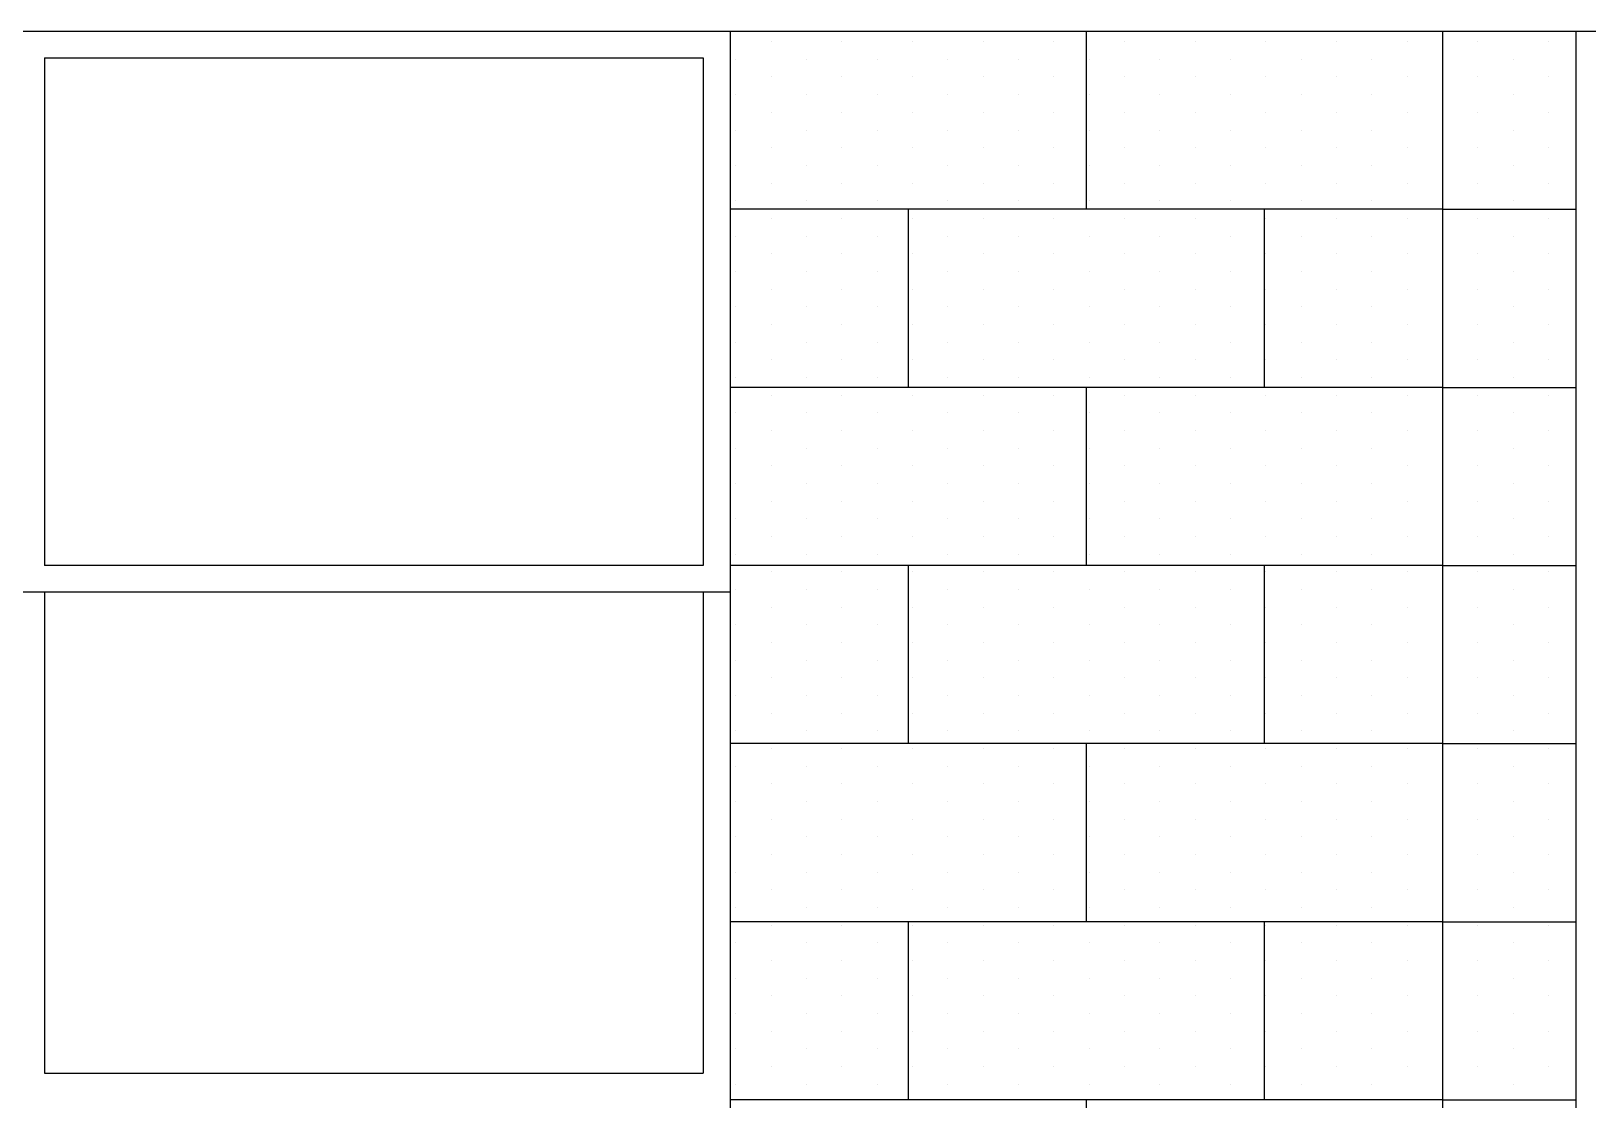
# Paper-space layout 'A000' of a CAD drawing. Header units: millimetres. Extents: x 0 to 841, y 0 to 594.
# Drawn here: x 588.6 to 623.56, y 110.9 to 134.9 of the extents above; entities that cross this region are included whole.
import ezdxf

# ---------------------------------------------------------------- set-up
doc = ezdxf.new("R2010")
doc.units = ezdxf.units.MM
doc.header["$MEASUREMENT"] = 0
doc.layers.add('A-ELEV-MBE1', color=7, linetype='Continuous', lineweight=25)
doc.layers.add('A-ELEV-PATT', color=8, linetype='Continuous', lineweight=13)

psp = doc.layouts.new('A000')

# ---------------------------------------------------------------- linework, layer by layer
at = {"layer": 'A-ELEV-MBE1'}
for p, q in [((556.293, 134.896), (664.293, 134.896)), ((604.293, 134.896), (604.293, 110.896)), ((612.293, 134.896), (612.293, 130.896)), ((620.293, 134.896), (620.293, 90.896)), ((623.293, 134.896), (623.293, 90.896)), ((588.893, 134.296), (603.693, 134.296)), ((588.893, 134.296), (588.893, 122.896)), ((603.693, 134.296), (603.693, 122.896)), ((620.293, 130.896), (604.293, 130.896)), ((608.293, 130.896), (608.293, 126.896)), ((616.293, 130.896), (616.293, 126.896)), ((620.293, 130.896), (623.293, 130.896)), ((620.293, 126.896), (604.293, 126.896)), ((612.293, 126.896), (612.293, 122.896)), ((620.293, 126.896), (623.293, 126.896)), ((603.693, 122.896), (588.893, 122.896)), ((620.293, 122.896), (604.293, 122.896)), ((608.293, 122.896), (608.293, 118.896)), ((616.293, 122.896), (616.293, 118.896)), ((620.293, 122.896), (623.293, 122.896)), ((604.293, 122.296), (588.293, 122.296)), ((588.893, 122.296), (588.893, 111.496)), ((603.693, 122.296), (603.693, 111.496)), ((620.293, 118.896), (604.293, 118.896)), ((612.293, 118.896), (612.293, 114.896)), ((620.293, 118.896), (623.293, 118.896)), ((620.293, 114.896), (604.293, 114.896)), ((608.293, 114.896), (608.293, 110.896)), ((616.293, 114.896), (616.293, 110.896)), ((620.293, 114.896), (623.293, 114.896)), ((588.893, 111.496), (603.693, 111.496)), ((620.293, 110.896), (604.293, 110.896)), ((604.293, 110.896), (604.293, 90.896)), ((612.293, 110.896), (612.293, 106.896)), ((620.293, 110.896), (623.293, 110.896))]:
    psp.add_line(p, q, dxfattribs=at)
at = {"layer": 'A-ELEV-PATT', "linetype": 'Continuous'}
for p, q in [((605.214, 134.661), (605.214, 134.661)), ((606.802, 134.661), (606.802, 134.661)), ((608.389, 134.661), (608.389, 134.661)), ((609.977, 134.661), (609.977, 134.661)), ((611.564, 134.661), (611.564, 134.661)), ((613.152, 134.661), (613.152, 134.661)), ((614.739, 134.661), (614.739, 134.661)), ((616.327, 134.661), (616.327, 134.661)), ((617.914, 134.661), (617.914, 134.661)), ((619.502, 134.661), (619.502, 134.661)), ((621.089, 134.661), (621.089, 134.661)), ((622.677, 134.661), (622.677, 134.661)), ((604.421, 134.264), (604.421, 134.264)), ((606.008, 134.264), (606.008, 134.264)), ((607.596, 134.264), (607.596, 134.264)), ((609.183, 134.264), (609.183, 134.264)), ((610.771, 134.264), (610.771, 134.264)), ((612.358, 134.264), (612.358, 134.264)), ((613.946, 134.264), (613.946, 134.264)), ((615.533, 134.264), (615.533, 134.264)), ((617.121, 134.264), (617.121, 134.264)), ((618.708, 134.264), (618.708, 134.264)), ((620.296, 134.264), (620.296, 134.264)), ((621.883, 134.264), (621.883, 134.264)), ((605.214, 133.867), (605.214, 133.867)), ((606.802, 133.867), (606.802, 133.867)), ((608.389, 133.867), (608.389, 133.867)), ((609.977, 133.867), (609.977, 133.867)), ((611.564, 133.867), (611.564, 133.867)), ((613.152, 133.867), (613.152, 133.867)), ((614.739, 133.867), (614.739, 133.867)), ((616.327, 133.867), (616.327, 133.867)), ((617.914, 133.867), (617.914, 133.867)), ((619.502, 133.867), (619.502, 133.867)), ((621.089, 133.867), (621.089, 133.867)), ((622.677, 133.867), (622.677, 133.867)), ((604.421, 133.47), (604.421, 133.47)), ((606.008, 133.47), (606.008, 133.47)), ((607.596, 133.47), (607.596, 133.47)), ((609.183, 133.47), (609.183, 133.47)), ((610.771, 133.47), (610.771, 133.47)), ((612.358, 133.47), (612.358, 133.47)), ((613.946, 133.47), (613.946, 133.47)), ((615.533, 133.47), (615.533, 133.47)), ((617.121, 133.47), (617.121, 133.47)), ((618.708, 133.47), (618.708, 133.47)), ((620.296, 133.47), (620.296, 133.47)), ((621.883, 133.47), (621.883, 133.47)), ((605.214, 133.073), (605.214, 133.073)), ((606.802, 133.073), (606.802, 133.073)), ((608.389, 133.073), (608.389, 133.073)), ((609.977, 133.073), (609.977, 133.073)), ((611.564, 133.073), (611.564, 133.073)), ((613.152, 133.073), (613.152, 133.073)), ((614.739, 133.073), (614.739, 133.073)), ((616.327, 133.073), (616.327, 133.073)), ((617.914, 133.073), (617.914, 133.073)), ((619.502, 133.073), (619.502, 133.073)), ((621.089, 133.073), (621.089, 133.073)), ((622.677, 133.073), (622.677, 133.073)), ((604.421, 132.676), (604.421, 132.676)), ((606.008, 132.676), (606.008, 132.676)), ((607.596, 132.676), (607.596, 132.676)), ((609.183, 132.676), (609.183, 132.676)), ((610.771, 132.676), (610.771, 132.676)), ((612.358, 132.676), (612.358, 132.676)), ((613.946, 132.676), (613.946, 132.676)), ((615.533, 132.676), (615.533, 132.676)), ((617.121, 132.676), (617.121, 132.676)), ((618.708, 132.676), (618.708, 132.676)), ((620.296, 132.676), (620.296, 132.676)), ((621.883, 132.676), (621.883, 132.676)), ((605.214, 132.279), (605.214, 132.279)), ((606.802, 132.279), (606.802, 132.279)), ((608.389, 132.279), (608.389, 132.279)), ((609.977, 132.279), (609.977, 132.279)), ((611.564, 132.279), (611.564, 132.279)), ((613.152, 132.279), (613.152, 132.279)), ((614.739, 132.279), (614.739, 132.279)), ((616.327, 132.279), (616.327, 132.279)), ((617.914, 132.279), (617.914, 132.279)), ((619.502, 132.279), (619.502, 132.279)), ((621.089, 132.279), (621.089, 132.279)), ((622.677, 132.279), (622.677, 132.279)), ((604.421, 131.883), (604.421, 131.883)), ((606.008, 131.883), (606.008, 131.883)), ((607.596, 131.883), (607.596, 131.883)), ((609.183, 131.883), (609.183, 131.883)), ((610.771, 131.883), (610.771, 131.883)), ((612.358, 131.883), (612.358, 131.883)), ((613.946, 131.883), (613.946, 131.883)), ((615.533, 131.883), (615.533, 131.883)), ((617.121, 131.883), (617.121, 131.883)), ((618.708, 131.883), (618.708, 131.883)), ((620.296, 131.883), (620.296, 131.883)), ((621.883, 131.883), (621.883, 131.883)), ((605.214, 131.486), (605.214, 131.486)), ((606.802, 131.486), (606.802, 131.486)), ((608.389, 131.486), (608.389, 131.486)), ((609.977, 131.486), (609.977, 131.486)), ((611.564, 131.486), (611.564, 131.486)), ((613.152, 131.486), (613.152, 131.486)), ((614.739, 131.486), (614.739, 131.486)), ((616.327, 131.486), (616.327, 131.486)), ((617.914, 131.486), (617.914, 131.486)), ((619.502, 131.486), (619.502, 131.486)), ((621.089, 131.486), (621.089, 131.486)), ((622.677, 131.486), (622.677, 131.486)), ((604.421, 131.089), (604.421, 131.089)), ((606.008, 131.089), (606.008, 131.089)), ((607.596, 131.089), (607.596, 131.089)), ((609.183, 131.089), (609.183, 131.089)), ((610.771, 131.089), (610.771, 131.089)), ((612.358, 131.089), (612.358, 131.089)), ((613.946, 131.089), (613.946, 131.089)), ((615.533, 131.089), (615.533, 131.089)), ((617.121, 131.089), (617.121, 131.089)), ((618.708, 131.089), (618.708, 131.089)), ((620.296, 131.089), (620.296, 131.089)), ((621.883, 131.089), (621.883, 131.089)), ((605.214, 130.692), (605.214, 130.692)), ((606.802, 130.692), (606.802, 130.692)), ((608.389, 130.692), (608.389, 130.692)), ((609.977, 130.692), (609.977, 130.692)), ((611.564, 130.692), (611.564, 130.692)), ((613.152, 130.692), (613.152, 130.692)), ((614.739, 130.692), (614.739, 130.692)), ((616.327, 130.692), (616.327, 130.692)), ((617.914, 130.692), (617.914, 130.692)), ((619.502, 130.692), (619.502, 130.692)), ((621.089, 130.692), (621.089, 130.692)), ((622.677, 130.692), (622.677, 130.692)), ((604.421, 130.295), (604.421, 130.295)), ((606.008, 130.295), (606.008, 130.295)), ((607.596, 130.295), (607.596, 130.295)), ((609.183, 130.295), (609.183, 130.295)), ((610.771, 130.295), (610.771, 130.295)), ((612.358, 130.295), (612.358, 130.295)), ((613.946, 130.295), (613.946, 130.295)), ((615.533, 130.295), (615.533, 130.295)), ((617.121, 130.295), (617.121, 130.295)), ((618.708, 130.295), (618.708, 130.295)), ((620.296, 130.295), (620.296, 130.295)), ((621.883, 130.295), (621.883, 130.295)), ((605.214, 129.898), (605.214, 129.898)), ((606.802, 129.898), (606.802, 129.898)), ((608.389, 129.898), (608.389, 129.898)), ((609.977, 129.898), (609.977, 129.898)), ((611.564, 129.898), (611.564, 129.898)), ((613.152, 129.898), (613.152, 129.898)), ((614.739, 129.898), (614.739, 129.898)), ((616.327, 129.898), (616.327, 129.898)), ((617.914, 129.898), (617.914, 129.898)), ((619.502, 129.898), (619.502, 129.898)), ((621.089, 129.898), (621.089, 129.898)), ((622.677, 129.898), (622.677, 129.898)), ((604.421, 129.501), (604.421, 129.501)), ((606.008, 129.501), (606.008, 129.501)), ((607.596, 129.501), (607.596, 129.501)), ((609.183, 129.501), (609.183, 129.501)), ((610.771, 129.501), (610.771, 129.501)), ((612.358, 129.501), (612.358, 129.501)), ((613.946, 129.501), (613.946, 129.501)), ((615.533, 129.501), (615.533, 129.501)), ((617.121, 129.501), (617.121, 129.501)), ((618.708, 129.501), (618.708, 129.501)), ((620.296, 129.501), (620.296, 129.501)), ((621.883, 129.501), (621.883, 129.501)), ((605.214, 129.104), (605.214, 129.104)), ((606.802, 129.104), (606.802, 129.104)), ((608.389, 129.104), (608.389, 129.104)), ((609.977, 129.104), (609.977, 129.104)), ((611.564, 129.104), (611.564, 129.104)), ((613.152, 129.104), (613.152, 129.104)), ((614.739, 129.104), (614.739, 129.104)), ((616.327, 129.104), (616.327, 129.104)), ((617.914, 129.104), (617.914, 129.104)), ((619.502, 129.104), (619.502, 129.104)), ((621.089, 129.104), (621.089, 129.104)), ((622.677, 129.104), (622.677, 129.104)), ((604.421, 128.708), (604.421, 128.708)), ((606.008, 128.708), (606.008, 128.708)), ((607.596, 128.708), (607.596, 128.708)), ((609.183, 128.708), (609.183, 128.708)), ((610.771, 128.708), (610.771, 128.708)), ((612.358, 128.708), (612.358, 128.708)), ((613.946, 128.708), (613.946, 128.708)), ((615.533, 128.708), (615.533, 128.708)), ((617.121, 128.708), (617.121, 128.708)), ((618.708, 128.708), (618.708, 128.708)), ((620.296, 128.708), (620.296, 128.708)), ((621.883, 128.708), (621.883, 128.708)), ((605.214, 128.311), (605.214, 128.311)), ((606.802, 128.311), (606.802, 128.311)), ((608.389, 128.311), (608.389, 128.311)), ((609.977, 128.311), (609.977, 128.311)), ((611.564, 128.311), (611.564, 128.311)), ((613.152, 128.311), (613.152, 128.311)), ((614.739, 128.311), (614.739, 128.311)), ((616.327, 128.311), (616.327, 128.311)), ((617.914, 128.311), (617.914, 128.311)), ((619.502, 128.311), (619.502, 128.311)), ((621.089, 128.311), (621.089, 128.311)), ((622.677, 128.311), (622.677, 128.311)), ((604.421, 127.914), (604.421, 127.914)), ((606.008, 127.914), (606.008, 127.914)), ((607.596, 127.914), (607.596, 127.914)), ((609.183, 127.914), (609.183, 127.914)), ((610.771, 127.914), (610.771, 127.914)), ((612.358, 127.914), (612.358, 127.914)), ((613.946, 127.914), (613.946, 127.914)), ((615.533, 127.914), (615.533, 127.914)), ((617.121, 127.914), (617.121, 127.914)), ((618.708, 127.914), (618.708, 127.914)), ((620.296, 127.914), (620.296, 127.914)), ((621.883, 127.914), (621.883, 127.914)), ((605.214, 127.517), (605.214, 127.517)), ((606.802, 127.517), (606.802, 127.517)), ((608.389, 127.517), (608.389, 127.517)), ((609.977, 127.517), (609.977, 127.517)), ((611.564, 127.517), (611.564, 127.517)), ((613.152, 127.517), (613.152, 127.517)), ((614.739, 127.517), (614.739, 127.517)), ((616.327, 127.517), (616.327, 127.517)), ((617.914, 127.517), (617.914, 127.517)), ((619.502, 127.517), (619.502, 127.517)), ((621.089, 127.517), (621.089, 127.517)), ((622.677, 127.517), (622.677, 127.517)), ((604.421, 127.12), (604.421, 127.12)), ((606.008, 127.12), (606.008, 127.12)), ((607.596, 127.12), (607.596, 127.12)), ((609.183, 127.12), (609.183, 127.12)), ((610.771, 127.12), (610.771, 127.12)), ((612.358, 127.12), (612.358, 127.12)), ((613.946, 127.12), (613.946, 127.12)), ((615.533, 127.12), (615.533, 127.12)), ((617.121, 127.12), (617.121, 127.12)), ((618.708, 127.12), (618.708, 127.12)), ((620.296, 127.12), (620.296, 127.12)), ((621.883, 127.12), (621.883, 127.12)), ((605.214, 126.723), (605.214, 126.723)), ((606.802, 126.723), (606.802, 126.723)), ((608.389, 126.723), (608.389, 126.723)), ((609.977, 126.723), (609.977, 126.723)), ((611.564, 126.723), (611.564, 126.723)), ((613.152, 126.723), (613.152, 126.723)), ((614.739, 126.723), (614.739, 126.723)), ((616.327, 126.723), (616.327, 126.723)), ((617.914, 126.723), (617.914, 126.723)), ((619.502, 126.723), (619.502, 126.723)), ((621.089, 126.723), (621.089, 126.723)), ((622.677, 126.723), (622.677, 126.723)), ((604.421, 126.326), (604.421, 126.326)), ((606.008, 126.326), (606.008, 126.326)), ((607.596, 126.326), (607.596, 126.326)), ((609.183, 126.326), (609.183, 126.326)), ((610.771, 126.326), (610.771, 126.326)), ((612.358, 126.326), (612.358, 126.326)), ((613.946, 126.326), (613.946, 126.326)), ((615.533, 126.326), (615.533, 126.326)), ((617.121, 126.326), (617.121, 126.326)), ((618.708, 126.326), (618.708, 126.326)), ((620.296, 126.326), (620.296, 126.326)), ((621.883, 126.326), (621.883, 126.326)), ((605.214, 125.929), (605.214, 125.929)), ((606.802, 125.929), (606.802, 125.929)), ((608.389, 125.929), (608.389, 125.929)), ((609.977, 125.929), (609.977, 125.929)), ((611.564, 125.929), (611.564, 125.929)), ((613.152, 125.929), (613.152, 125.929)), ((614.739, 125.929), (614.739, 125.929)), ((616.327, 125.929), (616.327, 125.929)), ((617.914, 125.929), (617.914, 125.929)), ((619.502, 125.929), (619.502, 125.929)), ((621.089, 125.929), (621.089, 125.929)), ((622.677, 125.929), (622.677, 125.929)), ((604.421, 125.533), (604.421, 125.533)), ((606.008, 125.533), (606.008, 125.533)), ((607.596, 125.533), (607.596, 125.533)), ((609.183, 125.533), (609.183, 125.533)), ((610.771, 125.533), (610.771, 125.533)), ((612.358, 125.533), (612.358, 125.533)), ((613.946, 125.533), (613.946, 125.533)), ((615.533, 125.533), (615.533, 125.533)), ((617.121, 125.533), (617.121, 125.533)), ((618.708, 125.533), (618.708, 125.533)), ((620.296, 125.533), (620.296, 125.533)), ((621.883, 125.533), (621.883, 125.533)), ((605.214, 125.136), (605.214, 125.136)), ((606.802, 125.136), (606.802, 125.136)), ((608.389, 125.136), (608.389, 125.136)), ((609.977, 125.136), (609.977, 125.136)), ((611.564, 125.136), (611.564, 125.136)), ((613.152, 125.136), (613.152, 125.136)), ((614.739, 125.136), (614.739, 125.136)), ((616.327, 125.136), (616.327, 125.136)), ((617.914, 125.136), (617.914, 125.136)), ((619.502, 125.136), (619.502, 125.136)), ((621.089, 125.136), (621.089, 125.136)), ((622.677, 125.136), (622.677, 125.136)), ((604.421, 124.739), (604.421, 124.739)), ((606.008, 124.739), (606.008, 124.739)), ((607.596, 124.739), (607.596, 124.739)), ((609.183, 124.739), (609.183, 124.739)), ((610.771, 124.739), (610.771, 124.739)), ((612.358, 124.739), (612.358, 124.739)), ((613.946, 124.739), (613.946, 124.739)), ((615.533, 124.739), (615.533, 124.739)), ((617.121, 124.739), (617.121, 124.739)), ((618.708, 124.739), (618.708, 124.739)), ((620.296, 124.739), (620.296, 124.739)), ((621.883, 124.739), (621.883, 124.739)), ((605.214, 124.342), (605.214, 124.342)), ((606.802, 124.342), (606.802, 124.342)), ((608.389, 124.342), (608.389, 124.342)), ((609.977, 124.342), (609.977, 124.342)), ((611.564, 124.342), (611.564, 124.342)), ((613.152, 124.342), (613.152, 124.342)), ((614.739, 124.342), (614.739, 124.342)), ((616.327, 124.342), (616.327, 124.342)), ((617.914, 124.342), (617.914, 124.342)), ((619.502, 124.342), (619.502, 124.342)), ((621.089, 124.342), (621.089, 124.342)), ((622.677, 124.342), (622.677, 124.342)), ((604.421, 123.945), (604.421, 123.945)), ((606.008, 123.945), (606.008, 123.945)), ((607.596, 123.945), (607.596, 123.945)), ((609.183, 123.945), (609.183, 123.945)), ((610.771, 123.945), (610.771, 123.945)), ((612.358, 123.945), (612.358, 123.945)), ((613.946, 123.945), (613.946, 123.945)), ((615.533, 123.945), (615.533, 123.945)), ((617.121, 123.945), (617.121, 123.945)), ((618.708, 123.945), (618.708, 123.945)), ((620.296, 123.945), (620.296, 123.945)), ((621.883, 123.945), (621.883, 123.945)), ((605.214, 123.548), (605.214, 123.548)), ((606.802, 123.548), (606.802, 123.548)), ((608.389, 123.548), (608.389, 123.548)), ((609.977, 123.548), (609.977, 123.548)), ((611.564, 123.548), (611.564, 123.548)), ((613.152, 123.548), (613.152, 123.548)), ((614.739, 123.548), (614.739, 123.548)), ((616.327, 123.548), (616.327, 123.548)), ((617.914, 123.548), (617.914, 123.548)), ((619.502, 123.548), (619.502, 123.548)), ((621.089, 123.548), (621.089, 123.548)), ((622.677, 123.548), (622.677, 123.548)), ((604.421, 123.151), (604.421, 123.151)), ((606.008, 123.151), (606.008, 123.151)), ((607.596, 123.151), (607.596, 123.151)), ((609.183, 123.151), (609.183, 123.151)), ((610.771, 123.151), (610.771, 123.151)), ((612.358, 123.151), (612.358, 123.151)), ((613.946, 123.151), (613.946, 123.151)), ((615.533, 123.151), (615.533, 123.151)), ((617.121, 123.151), (617.121, 123.151)), ((618.708, 123.151), (618.708, 123.151)), ((620.296, 123.151), (620.296, 123.151)), ((621.883, 123.151), (621.883, 123.151)), ((605.214, 122.754), (605.214, 122.754)), ((606.802, 122.754), (606.802, 122.754)), ((608.389, 122.754), (608.389, 122.754)), ((609.977, 122.754), (609.977, 122.754)), ((611.564, 122.754), (611.564, 122.754)), ((613.152, 122.754), (613.152, 122.754)), ((614.739, 122.754), (614.739, 122.754)), ((616.327, 122.754), (616.327, 122.754)), ((617.914, 122.754), (617.914, 122.754)), ((619.502, 122.754), (619.502, 122.754)), ((621.089, 122.754), (621.089, 122.754)), ((622.677, 122.754), (622.677, 122.754)), ((604.421, 122.358), (604.421, 122.358)), ((606.008, 122.358), (606.008, 122.358)), ((607.596, 122.358), (607.596, 122.358)), ((609.183, 122.358), (609.183, 122.358)), ((610.771, 122.358), (610.771, 122.358)), ((612.358, 122.358), (612.358, 122.358)), ((613.946, 122.358), (613.946, 122.358)), ((615.533, 122.358), (615.533, 122.358)), ((617.121, 122.358), (617.121, 122.358)), ((618.708, 122.358), (618.708, 122.358)), ((620.296, 122.358), (620.296, 122.358)), ((621.883, 122.358), (621.883, 122.358)), ((605.214, 121.961), (605.214, 121.961)), ((606.802, 121.961), (606.802, 121.961)), ((608.389, 121.961), (608.389, 121.961)), ((609.977, 121.961), (609.977, 121.961)), ((611.564, 121.961), (611.564, 121.961)), ((613.152, 121.961), (613.152, 121.961)), ((614.739, 121.961), (614.739, 121.961)), ((616.327, 121.961), (616.327, 121.961)), ((617.914, 121.961), (617.914, 121.961)), ((619.502, 121.961), (619.502, 121.961)), ((621.089, 121.961), (621.089, 121.961)), ((622.677, 121.961), (622.677, 121.961)), ((604.421, 121.564), (604.421, 121.564)), ((606.008, 121.564), (606.008, 121.564)), ((607.596, 121.564), (607.596, 121.564)), ((609.183, 121.564), (609.183, 121.564)), ((610.771, 121.564), (610.771, 121.564)), ((612.358, 121.564), (612.358, 121.564)), ((613.946, 121.564), (613.946, 121.564)), ((615.533, 121.564), (615.533, 121.564)), ((617.121, 121.564), (617.121, 121.564)), ((618.708, 121.564), (618.708, 121.564)), ((620.296, 121.564), (620.296, 121.564)), ((621.883, 121.564), (621.883, 121.564)), ((605.214, 121.167), (605.214, 121.167)), ((606.802, 121.167), (606.802, 121.167)), ((608.389, 121.167), (608.389, 121.167)), ((609.977, 121.167), (609.977, 121.167)), ((611.564, 121.167), (611.564, 121.167)), ((613.152, 121.167), (613.152, 121.167)), ((614.739, 121.167), (614.739, 121.167)), ((616.327, 121.167), (616.327, 121.167)), ((617.914, 121.167), (617.914, 121.167)), ((619.502, 121.167), (619.502, 121.167)), ((621.089, 121.167), (621.089, 121.167)), ((622.677, 121.167), (622.677, 121.167)), ((604.421, 120.77), (604.421, 120.77)), ((606.008, 120.77), (606.008, 120.77)), ((607.596, 120.77), (607.596, 120.77)), ((609.183, 120.77), (609.183, 120.77)), ((610.771, 120.77), (610.771, 120.77)), ((612.358, 120.77), (612.358, 120.77)), ((613.946, 120.77), (613.946, 120.77)), ((615.533, 120.77), (615.533, 120.77)), ((617.121, 120.77), (617.121, 120.77)), ((618.708, 120.77), (618.708, 120.77)), ((620.296, 120.77), (620.296, 120.77)), ((621.883, 120.77), (621.883, 120.77)), ((605.214, 120.373), (605.214, 120.373)), ((606.802, 120.373), (606.802, 120.373)), ((608.389, 120.373), (608.389, 120.373)), ((609.977, 120.373), (609.977, 120.373)), ((611.564, 120.373), (611.564, 120.373)), ((613.152, 120.373), (613.152, 120.373)), ((614.739, 120.373), (614.739, 120.373)), ((616.327, 120.373), (616.327, 120.373)), ((617.914, 120.373), (617.914, 120.373)), ((619.502, 120.373), (619.502, 120.373)), ((621.089, 120.373), (621.089, 120.373)), ((622.677, 120.373), (622.677, 120.373)), ((604.421, 119.976), (604.421, 119.976)), ((606.008, 119.976), (606.008, 119.976)), ((607.596, 119.976), (607.596, 119.976)), ((609.183, 119.976), (609.183, 119.976)), ((610.771, 119.976), (610.771, 119.976)), ((612.358, 119.976), (612.358, 119.976)), ((613.946, 119.976), (613.946, 119.976)), ((615.533, 119.976), (615.533, 119.976)), ((617.121, 119.976), (617.121, 119.976)), ((618.708, 119.976), (618.708, 119.976)), ((620.296, 119.976), (620.296, 119.976)), ((621.883, 119.976), (621.883, 119.976)), ((605.214, 119.579), (605.214, 119.579)), ((606.802, 119.579), (606.802, 119.579)), ((608.389, 119.579), (608.389, 119.579)), ((609.977, 119.579), (609.977, 119.579)), ((611.564, 119.579), (611.564, 119.579)), ((613.152, 119.579), (613.152, 119.579)), ((614.739, 119.579), (614.739, 119.579)), ((616.327, 119.579), (616.327, 119.579)), ((617.914, 119.579), (617.914, 119.579)), ((619.502, 119.579), (619.502, 119.579)), ((621.089, 119.579), (621.089, 119.579)), ((622.677, 119.579), (622.677, 119.579)), ((604.421, 119.183), (604.421, 119.183)), ((606.008, 119.183), (606.008, 119.183)), ((607.596, 119.183), (607.596, 119.183)), ((609.183, 119.183), (609.183, 119.183)), ((610.771, 119.183), (610.771, 119.183)), ((612.358, 119.183), (612.358, 119.183)), ((613.946, 119.183), (613.946, 119.183)), ((615.533, 119.183), (615.533, 119.183)), ((617.121, 119.183), (617.121, 119.183)), ((618.708, 119.183), (618.708, 119.183)), ((620.296, 119.183), (620.296, 119.183)), ((621.883, 119.183), (621.883, 119.183)), ((605.214, 118.786), (605.214, 118.786)), ((606.802, 118.786), (606.802, 118.786)), ((608.389, 118.786), (608.389, 118.786)), ((609.977, 118.786), (609.977, 118.786)), ((611.564, 118.786), (611.564, 118.786)), ((613.152, 118.786), (613.152, 118.786)), ((614.739, 118.786), (614.739, 118.786)), ((616.327, 118.786), (616.327, 118.786)), ((617.914, 118.786), (617.914, 118.786)), ((619.502, 118.786), (619.502, 118.786)), ((621.089, 118.786), (621.089, 118.786)), ((622.677, 118.786), (622.677, 118.786)), ((604.421, 118.389), (604.421, 118.389)), ((606.008, 118.389), (606.008, 118.389)), ((607.596, 118.389), (607.596, 118.389)), ((609.183, 118.389), (609.183, 118.389)), ((610.771, 118.389), (610.771, 118.389)), ((612.358, 118.389), (612.358, 118.389)), ((613.946, 118.389), (613.946, 118.389)), ((615.533, 118.389), (615.533, 118.389)), ((617.121, 118.389), (617.121, 118.389)), ((618.708, 118.389), (618.708, 118.389)), ((620.296, 118.389), (620.296, 118.389)), ((621.883, 118.389), (621.883, 118.389)), ((605.214, 117.992), (605.214, 117.992)), ((606.802, 117.992), (606.802, 117.992)), ((608.389, 117.992), (608.389, 117.992)), ((609.977, 117.992), (609.977, 117.992)), ((611.564, 117.992), (611.564, 117.992)), ((613.152, 117.992), (613.152, 117.992)), ((614.739, 117.992), (614.739, 117.992)), ((616.327, 117.992), (616.327, 117.992)), ((617.914, 117.992), (617.914, 117.992)), ((619.502, 117.992), (619.502, 117.992)), ((621.089, 117.992), (621.089, 117.992)), ((622.677, 117.992), (622.677, 117.992)), ((604.421, 117.595), (604.421, 117.595)), ((606.008, 117.595), (606.008, 117.595)), ((607.596, 117.595), (607.596, 117.595)), ((609.183, 117.595), (609.183, 117.595)), ((610.771, 117.595), (610.771, 117.595)), ((612.358, 117.595), (612.358, 117.595)), ((613.946, 117.595), (613.946, 117.595)), ((615.533, 117.595), (615.533, 117.595)), ((617.121, 117.595), (617.121, 117.595)), ((618.708, 117.595), (618.708, 117.595)), ((620.296, 117.595), (620.296, 117.595)), ((621.883, 117.595), (621.883, 117.595)), ((605.214, 117.198), (605.214, 117.198)), ((606.802, 117.198), (606.802, 117.198)), ((608.389, 117.198), (608.389, 117.198)), ((609.977, 117.198), (609.977, 117.198)), ((611.564, 117.198), (611.564, 117.198)), ((613.152, 117.198), (613.152, 117.198)), ((614.739, 117.198), (614.739, 117.198)), ((616.327, 117.198), (616.327, 117.198)), ((617.914, 117.198), (617.914, 117.198)), ((619.502, 117.198), (619.502, 117.198)), ((621.089, 117.198), (621.089, 117.198)), ((622.677, 117.198), (622.677, 117.198)), ((604.421, 116.801), (604.421, 116.801)), ((606.008, 116.801), (606.008, 116.801)), ((607.596, 116.801), (607.596, 116.801)), ((609.183, 116.801), (609.183, 116.801)), ((610.771, 116.801), (610.771, 116.801)), ((612.358, 116.801), (612.358, 116.801)), ((613.946, 116.801), (613.946, 116.801)), ((615.533, 116.801), (615.533, 116.801)), ((617.121, 116.801), (617.121, 116.801)), ((618.708, 116.801), (618.708, 116.801)), ((620.296, 116.801), (620.296, 116.801)), ((621.883, 116.801), (621.883, 116.801)), ((605.214, 116.404), (605.214, 116.404)), ((606.802, 116.404), (606.802, 116.404)), ((608.389, 116.404), (608.389, 116.404)), ((609.977, 116.404), (609.977, 116.404)), ((611.564, 116.404), (611.564, 116.404)), ((613.152, 116.404), (613.152, 116.404)), ((614.739, 116.404), (614.739, 116.404)), ((616.327, 116.404), (616.327, 116.404)), ((617.914, 116.404), (617.914, 116.404)), ((619.502, 116.404), (619.502, 116.404)), ((621.089, 116.404), (621.089, 116.404)), ((622.677, 116.404), (622.677, 116.404)), ((604.421, 116.008), (604.421, 116.008)), ((606.008, 116.008), (606.008, 116.008)), ((607.596, 116.008), (607.596, 116.008)), ((609.183, 116.008), (609.183, 116.008)), ((610.771, 116.008), (610.771, 116.008)), ((612.358, 116.008), (612.358, 116.008)), ((613.946, 116.008), (613.946, 116.008)), ((615.533, 116.008), (615.533, 116.008)), ((617.121, 116.008), (617.121, 116.008)), ((618.708, 116.008), (618.708, 116.008)), ((620.296, 116.008), (620.296, 116.008)), ((621.883, 116.008), (621.883, 116.008)), ((605.214, 115.611), (605.214, 115.611)), ((606.802, 115.611), (606.802, 115.611)), ((608.389, 115.611), (608.389, 115.611)), ((609.977, 115.611), (609.977, 115.611)), ((611.564, 115.611), (611.564, 115.611)), ((613.152, 115.611), (613.152, 115.611)), ((614.739, 115.611), (614.739, 115.611)), ((616.327, 115.611), (616.327, 115.611)), ((617.914, 115.611), (617.914, 115.611)), ((619.502, 115.611), (619.502, 115.611)), ((621.089, 115.611), (621.089, 115.611)), ((622.677, 115.611), (622.677, 115.611)), ((604.421, 115.214), (604.421, 115.214)), ((606.008, 115.214), (606.008, 115.214)), ((607.596, 115.214), (607.596, 115.214)), ((609.183, 115.214), (609.183, 115.214)), ((610.771, 115.214), (610.771, 115.214)), ((612.358, 115.214), (612.358, 115.214)), ((613.946, 115.214), (613.946, 115.214)), ((615.533, 115.214), (615.533, 115.214)), ((617.121, 115.214), (617.121, 115.214)), ((618.708, 115.214), (618.708, 115.214)), ((620.296, 115.214), (620.296, 115.214)), ((621.883, 115.214), (621.883, 115.214)), ((605.214, 114.817), (605.214, 114.817)), ((606.802, 114.817), (606.802, 114.817)), ((608.389, 114.817), (608.389, 114.817)), ((609.977, 114.817), (609.977, 114.817)), ((611.564, 114.817), (611.564, 114.817)), ((613.152, 114.817), (613.152, 114.817)), ((614.739, 114.817), (614.739, 114.817)), ((616.327, 114.817), (616.327, 114.817)), ((617.914, 114.817), (617.914, 114.817)), ((619.502, 114.817), (619.502, 114.817)), ((621.089, 114.817), (621.089, 114.817)), ((622.677, 114.817), (622.677, 114.817)), ((604.421, 114.42), (604.421, 114.42)), ((606.008, 114.42), (606.008, 114.42)), ((607.596, 114.42), (607.596, 114.42)), ((609.183, 114.42), (609.183, 114.42)), ((610.771, 114.42), (610.771, 114.42)), ((612.358, 114.42), (612.358, 114.42)), ((613.946, 114.42), (613.946, 114.42)), ((615.533, 114.42), (615.533, 114.42)), ((617.121, 114.42), (617.121, 114.42)), ((618.708, 114.42), (618.708, 114.42)), ((620.296, 114.42), (620.296, 114.42)), ((621.883, 114.42), (621.883, 114.42)), ((605.214, 114.023), (605.214, 114.023)), ((606.802, 114.023), (606.802, 114.023)), ((608.389, 114.023), (608.389, 114.023)), ((609.977, 114.023), (609.977, 114.023)), ((611.564, 114.023), (611.564, 114.023)), ((613.152, 114.023), (613.152, 114.023)), ((614.739, 114.023), (614.739, 114.023)), ((616.327, 114.023), (616.327, 114.023)), ((617.914, 114.023), (617.914, 114.023)), ((619.502, 114.023), (619.502, 114.023)), ((621.089, 114.023), (621.089, 114.023)), ((622.677, 114.023), (622.677, 114.023)), ((604.421, 113.626), (604.421, 113.626)), ((606.008, 113.626), (606.008, 113.626)), ((607.596, 113.626), (607.596, 113.626)), ((609.183, 113.626), (609.183, 113.626)), ((610.771, 113.626), (610.771, 113.626)), ((612.358, 113.626), (612.358, 113.626)), ((613.946, 113.626), (613.946, 113.626)), ((615.533, 113.626), (615.533, 113.626)), ((617.121, 113.626), (617.121, 113.626)), ((618.708, 113.626), (618.708, 113.626)), ((620.296, 113.626), (620.296, 113.626)), ((621.883, 113.626), (621.883, 113.626)), ((605.214, 113.229), (605.214, 113.229)), ((606.802, 113.229), (606.802, 113.229)), ((608.389, 113.229), (608.389, 113.229)), ((609.977, 113.229), (609.977, 113.229)), ((611.564, 113.229), (611.564, 113.229)), ((613.152, 113.229), (613.152, 113.229)), ((614.739, 113.229), (614.739, 113.229)), ((616.327, 113.229), (616.327, 113.229)), ((617.914, 113.229), (617.914, 113.229)), ((619.502, 113.229), (619.502, 113.229)), ((621.089, 113.229), (621.089, 113.229)), ((622.677, 113.229), (622.677, 113.229)), ((604.421, 112.833), (604.421, 112.833)), ((606.008, 112.833), (606.008, 112.833)), ((607.596, 112.833), (607.596, 112.833)), ((609.183, 112.833), (609.183, 112.833)), ((610.771, 112.833), (610.771, 112.833)), ((612.358, 112.833), (612.358, 112.833)), ((613.946, 112.833), (613.946, 112.833)), ((615.533, 112.833), (615.533, 112.833)), ((617.121, 112.833), (617.121, 112.833)), ((618.708, 112.833), (618.708, 112.833)), ((620.296, 112.833), (620.296, 112.833)), ((621.883, 112.833), (621.883, 112.833)), ((605.214, 112.436), (605.214, 112.436)), ((606.802, 112.436), (606.802, 112.436)), ((608.389, 112.436), (608.389, 112.436)), ((609.977, 112.436), (609.977, 112.436)), ((611.564, 112.436), (611.564, 112.436)), ((613.152, 112.436), (613.152, 112.436)), ((614.739, 112.436), (614.739, 112.436)), ((616.327, 112.436), (616.327, 112.436)), ((617.914, 112.436), (617.914, 112.436)), ((619.502, 112.436), (619.502, 112.436)), ((621.089, 112.436), (621.089, 112.436)), ((622.677, 112.436), (622.677, 112.436)), ((604.421, 112.039), (604.421, 112.039)), ((606.008, 112.039), (606.008, 112.039)), ((607.596, 112.039), (607.596, 112.039)), ((609.183, 112.039), (609.183, 112.039)), ((610.771, 112.039), (610.771, 112.039)), ((612.358, 112.039), (612.358, 112.039)), ((613.946, 112.039), (613.946, 112.039)), ((615.533, 112.039), (615.533, 112.039)), ((617.121, 112.039), (617.121, 112.039)), ((618.708, 112.039), (618.708, 112.039)), ((620.296, 112.039), (620.296, 112.039)), ((621.883, 112.039), (621.883, 112.039)), ((605.214, 111.642), (605.214, 111.642)), ((606.802, 111.642), (606.802, 111.642)), ((608.389, 111.642), (608.389, 111.642)), ((609.977, 111.642), (609.977, 111.642)), ((611.564, 111.642), (611.564, 111.642)), ((613.152, 111.642), (613.152, 111.642)), ((614.739, 111.642), (614.739, 111.642)), ((616.327, 111.642), (616.327, 111.642)), ((617.914, 111.642), (617.914, 111.642)), ((619.502, 111.642), (619.502, 111.642)), ((621.089, 111.642), (621.089, 111.642)), ((622.677, 111.642), (622.677, 111.642)), ((604.421, 111.245), (604.421, 111.245)), ((606.008, 111.245), (606.008, 111.245)), ((607.596, 111.245), (607.596, 111.245)), ((609.183, 111.245), (609.183, 111.245)), ((610.771, 111.245), (610.771, 111.245)), ((612.358, 111.245), (612.358, 111.245)), ((613.946, 111.245), (613.946, 111.245)), ((615.533, 111.245), (615.533, 111.245)), ((617.121, 111.245), (617.121, 111.245)), ((618.708, 111.245), (618.708, 111.245)), ((620.296, 111.245), (620.296, 111.245)), ((621.883, 111.245), (621.883, 111.245))]:
    psp.add_line(p, q, dxfattribs=at)

doc.saveas('drawing.dxf')
